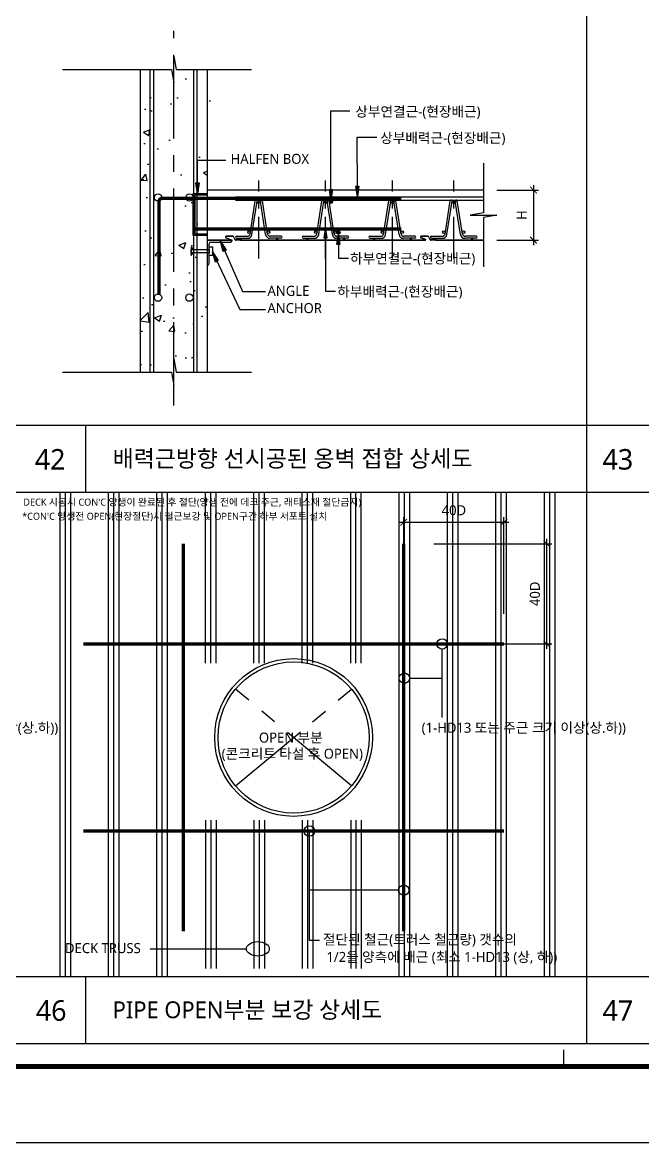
# Model space of a CAD drawing. Extents: x 10983 to 44623, y -18406 to 11294.
# Drawn here: x 38446 to 40303, y -6526 to -3173 of the extents above; entities that cross this region are included whole.
import ezdxf

# ---------------------------------------------------------------- set-up
doc = ezdxf.new("R2010")
doc.units = 0
doc.header["$LTSCALE"] = 100
doc.header["$MEASUREMENT"] = 0
doc.header["$PDMODE"] = 3
doc.header["$PDSIZE"] = 10
for name, pattern in [('CEN', [62, 60, -1, 0, -1]), ('CENTERX2', [4, 2.5, -0.5, 0.5, -0.5]), ('HID', [2.5, 1.5, -1]), ('HIDDEN', [0.375, 0.25, -0.125])]:
    doc.linetypes.add(name, pattern=pattern)
doc.layers.get('0').update_dxf_attribs({"linetype": 'CONTINUOUS'})
doc.layers.get('Defpoints').update_dxf_attribs({"color": 165, "linetype": 'CONTINUOUS'})
for name, color, linetype in [('-상부연결근', 4, 'CONTINUOUS'), ('-하부배력근', 3, 'CONTINUOUS'), ('-하부연결근', 4, 'CONTINUOUS'), ('DECK-CEN', 1, 'CEN'), ('DECK-CON', 2, 'CONTINUOUS'), ('DECK-DIM', 255, 'CONTINUOUS'), ('DECK-ETC STEEL', 6, 'CONTINUOUS'), ('DECK-HATCH', 251, 'CONTINUOUS'), ('DECK-JOINT BAR', 4, 'HIDDEN'), ('DECK-LATTICE', 7, 'CONTINUOUS'), ('DECK-MAIN BAR', 2, 'CONTINUOUS'), ('DECK-PG', 4, 'CONTINUOUS'), ('DECK-RC', 251, 'CONTINUOUS'), ('DECK-RC(ETC)', 252, 'CONTINUOUS'), ('DECK-TABLE', 7, 'CONTINUOUS'), ('DECK-TEXT', 7, 'CONTINUOUS'), ('DECK-TITLE TEXT', 3, 'CONTINUOUS'), ('DECK-TRANS', 3, 'CONTINUOUS'), ('form', 7, 'CONTINUOUS')]:
    doc.layers.add(name, color=color, linetype=linetype)
doc.styles.add('SY Panel', font='malgun.ttf')
doc.styles.add('VICON TEXT', font='malgun.ttf')
doc.dimstyles.new('STDECK-DIM', dxfattribs={"dimtxt": 35, "dimasz": 20, "dimexe": 15, "dimexo": 40, "dimgap": 10, "dimtad": 1, "dimdec": 0, "dimtxsty": 'SY Panel', "dimblk": 'ARCHTICK', "dimcen": 2.5, "dimdle": 15, "dimclrd": 7, "dimclre": 7, "dimclrt": 6, "dimadec": 0, "dimazin": 0, "dimtfac": 1, "dimtdec": 0, "dimtmove": 0, "dimatfit": 3, "dimldrblk": 'ARCHTICK', "dimfxl": 1, "dimarcsym": 0})

# ---------------------------------------------------------------- blocks, each defined once
blk = doc.blocks.new('_ArchTick')
at = {"color": 0, "linetype": 'ByBlock', "const_width": 0.15}
blk.add_lwpolyline([(-0.5, -0.5), (0.5, 0.5)], dxfattribs=at)
blk = doc.blocks.new('*D179')
at = {"layer": 'DECK-DIM', "color": 7, "lineweight": -2}
for p, q in [((39866.2, -3674.7), (39991.2, -3674.7)), ((39976.2, -3659.7), (39976.2, -3839.7)), ((39866.2, -3824.7), (39991.2, -3824.7))]:
    blk.add_line(p, q, dxfattribs=at)
at = {"layer": 'Defpoints', "color": 0, "ltscale": 0.5}
for p in [(39826.2, -3674.7), (39826.2, -3824.7), (39976.2, -3824.7)]:
    blk.add_point(p, dxfattribs=at)
at = {"layer": 'DECK-DIM', "color": 7, "lineweight": -2, "ltscale": 0.5, "xscale": 20, "yscale": 20, "zscale": 20}
for p, rotation in [((39976.2, -3674.7), 90), ((39976.2, -3824.7), 270)]:
    blk.add_blockref('_ArchTick', p, dxfattribs=dict(at, rotation=rotation))
at = {"layer": 'DECK-DIM', "color": 6, "ltscale": 0.5, "insert": (39941.2, -3749.7), "char_height": 30, "attachment_point": 5, "rotation": 90, "style": 'SY Panel'}
blk.add_mtext('H', dxfattribs=at)
blk = doc.blocks.new('*D190')
at = {"layer": 'DECK-DIM', "color": 7, "lineweight": -2}
for p, q in [((39587.8, -4943.6), (39587.8, -4654)), ((39887.8, -4943.6), (39887.8, -4654)), ((39572.8, -4669), (39902.8, -4669))]:
    blk.add_line(p, q, dxfattribs=at)
at = {"layer": 'Defpoints', "color": 0, "ltscale": 0.5}
for p in [(39887.8, -4669), (39587.8, -4983.6), (39887.8, -4983.6)]:
    blk.add_point(p, dxfattribs=at)
at = {"layer": 'DECK-DIM', "color": 7, "lineweight": -2, "ltscale": 0.5, "xscale": 20, "yscale": 20, "zscale": 20, "rotation": 180}
blk.add_blockref('_ArchTick', (39587.8, -4669), dxfattribs=at)
at = {"layer": 'DECK-DIM', "color": 7, "lineweight": -2, "ltscale": 0.5, "xscale": 20, "yscale": 20, "zscale": 20}
blk.add_blockref('_ArchTick', (39887.8, -4669), dxfattribs=at)
at = {"layer": 'DECK-DIM', "color": 6, "ltscale": 0.5, "insert": (39737.8, -4633.5), "char_height": 30, "attachment_point": 5, "style": 'SY Panel'}
blk.add_mtext('40D', dxfattribs=at)
blk = doc.blocks.new('*D191')
at = {"layer": 'DECK-DIM', "color": 7, "lineweight": -2}
for p, q in [((40016.1, -5048.6), (40016.1, -4718.6)), ((39677.8, -4733.6), (40031.1, -4733.6)), ((39677.8, -5033.6), (40031.1, -5033.6))]:
    blk.add_line(p, q, dxfattribs=at)
at = {"layer": 'Defpoints', "color": 0, "ltscale": 0.5}
for p in [(39637.8, -4733.6), (40016.1, -4733.6), (39637.8, -5033.6)]:
    blk.add_point(p, dxfattribs=at)
at = {"layer": 'DECK-DIM', "color": 7, "lineweight": -2, "ltscale": 0.5, "xscale": 20, "yscale": 20, "zscale": 20}
for p, rotation in [((40016.1, -4733.6), 90), ((40016.1, -5033.6), 270)]:
    blk.add_blockref('_ArchTick', p, dxfattribs=dict(at, rotation=rotation))
at = {"layer": 'DECK-DIM', "color": 6, "ltscale": 0.5, "insert": (39980.6, -4883.6), "char_height": 30, "attachment_point": 5, "rotation": 90, "style": 'SY Panel'}
blk.add_mtext('40D', dxfattribs=at)

msp = doc.modelspace()

# ---------------------------------------------------------------- hatches: boundary and pattern name
at = {"layer": '-상부연결근', "linetype": 'ByBlock'}
h = msp.add_hatch(color=0, dxfattribs=at)
h.paths.add_polyline_path([(39365, -3673.3), (39369.7, -3673.3), (39369.7, -3704.7)])
h.paths.add_polyline_path([(39369.7, -3673.3), (39374.4, -3673.3), (39369.7, -3704.7)])
at = {"layer": '-상부연결근'}
h = msp.add_hatch(color=256, dxfattribs=at)
h.dxf.hatch_style = 1
h.paths.add_polyline_path([(39374.7, -3709.7, 1), (39364.7, -3709.7, 1)])
at = {"layer": '-하부배력근', "linetype": 'ByBlock'}
h = msp.add_hatch(color=0, dxfattribs=at)
h.paths.add_polyline_path([(39348.9, -3818.1), (39353.6, -3818.1), (39353.6, -3786.7)])
h.paths.add_polyline_path([(39353.6, -3818.1), (39358.3, -3818.1), (39353.6, -3786.7)])
at = {"layer": '-하부연결근'}
h = msp.add_hatch(color=256, dxfattribs=at)
h.dxf.hatch_style = 1
h.paths.add_polyline_path([(39396.9, -3801.7, 1), (39386.9, -3801.7, 1)])
at = {"layer": '-하부연결근', "linetype": 'ByBlock'}
h = msp.add_hatch(color=0, dxfattribs=at)
h.paths.add_polyline_path([(39391.9, -3806.7), (39391.9, -3838.1), (39396.6, -3838.1)])
h.paths.add_polyline_path([(39391.9, -3806.7), (39387.1, -3838.1), (39391.9, -3838.1)])
at = {"linetype": 'ByBlock'}
h = msp.add_hatch(color=256, dxfattribs=at)
h.paths.add_polyline_path([(38965.6, -3653.4), (38970.4, -3653.4), (38970.4, -3684.8)])
h.paths.add_polyline_path([(38970.4, -3653.4), (38975.1, -3653.4), (38970.4, -3684.8)])
h = msp.add_hatch(color=256, dxfattribs=at)
h.paths.add_polyline_path([(39444.2, -3663.3), (39449, -3663.3), (39449, -3694.7)])
h.paths.add_polyline_path([(39449, -3663.3), (39453.7, -3663.3), (39449, -3694.7)])
h = msp.add_hatch(color=256, dxfattribs=at)
h.paths.add_polyline_path([(39056, -3854.9), (39051.6, -3856.8), (39039.1, -3827.9)])
h.paths.add_polyline_path([(39051.6, -3856.8), (39047.3, -3858.6), (39039.1, -3827.9)])
h = msp.add_hatch(color=256, dxfattribs=at)
h.paths.add_polyline_path([(39032.5, -3886.2), (39028.2, -3888.2), (39014.7, -3859.9)])
h.paths.add_polyline_path([(39028.2, -3888.2), (39024, -3890.3), (39014.7, -3859.9)])
at = {"layer": 'DECK-HATCH'}
h = msp.add_hatch(dxfattribs=at)
h.set_pattern_fill('AR-CONC', color=256, scale=30, style=0)
h.set_pattern_definition([(50, (14541.13, -6406.89), (215.178, -18.8256), [22.5, -247.5]), (355, (14541.13, -6406.89), (-41.6254, 225.6576), [18, -198]), (100.4514, (14559.06, -6408.45), (173.5527, 206.832), [19.122, -210.3426]), (46.1842, (14541.13, -6346.89), (320.1724, -49.6558), [33.75, -371.25]), (96.6356, (14567.8, -6351.02), (280.3986, 292.2356), [28.683, -315.514]), (351.1842, (14541.13, -6346.9), (280.3986, 292.2356), [27, -297]), (21, (14571.13, -6361.89), (179.0721, -120.7857), [22.5, -247.5]), (326, (14571.13, -6361.89), (72.9946, 217.545), [18, -198]), (71.4514, (14586.05, -6371.95), (252.0667, 96.7593), [19.122, -210.3426]), (37.5, (14541.13, -6406.886), (3.64796, 99.86816), [0, -195.6, 0, -201, 0, -198.75]), (7.5, (14541.13, -6406.89), (78.92086, 118.3235), [0, -114.6, 0, -191.1, 0, -75.75]), (327.5, (14474.23, -6406.886), (160.14673, -6.76646), [0, -75, 0, -234, 0, -310.5]), (317.5, (14444.23, -6406.89), (174.95585, 30.0315), [0, -97.5, 0, -155.4, 0, -220.5])])
h.paths.add_polyline_path([(39098.9, -3314), (38798.9, -3314), (38798.9, -3824.1)])
h.paths.add_polyline_path([(38998.9, -3314), (38798.9, -3824.1), (38798.9, -4220), (38998.9, -4220)])
at = {"layer": 'DECK-MAIN BAR'}
h = msp.add_hatch(color=256, dxfattribs=at)
h.dxf.hatch_style = 1
h.paths.add_polyline_path([(39186.8, -3800.7, 1), (39178.8, -3800.7, 1)])
h.paths.add_polyline_path([(39120.4, -3800.7, 1), (39128.4, -3800.7, 1)])
h.paths.add_polyline_path([(39148.6, -3709.7, 1), (39158.6, -3709.7, 1)])
h = msp.add_hatch(color=256, dxfattribs=at)
h.dxf.hatch_style = 1
h.paths.add_polyline_path([(39386.8, -3800.7, 1), (39378.8, -3800.7, 1)])
h.paths.add_polyline_path([(39320.4, -3800.7, 1), (39328.4, -3800.7, 1)])
h.paths.add_polyline_path([(39348.6, -3709.7, 1), (39358.6, -3709.7, 1)])
h = msp.add_hatch(color=256, dxfattribs=at)
h.dxf.hatch_style = 1
h.paths.add_polyline_path([(39586.8, -3800.7, 1), (39578.8, -3800.7, 1)])
h.paths.add_polyline_path([(39520.4, -3800.7, 1), (39528.4, -3800.7, 1)])
h.paths.add_polyline_path([(39548.6, -3709.7, 1), (39558.6, -3709.7, 1)])
h = msp.add_hatch(color=256, dxfattribs=at)
h.dxf.hatch_style = 1
h.paths.add_polyline_path([(39770.7, -3800.7, 1), (39762.7, -3800.7, 1)])
h.paths.add_polyline_path([(39704.2, -3800.7, 1), (39712.2, -3800.7, 1)])
h.paths.add_polyline_path([(39732.4, -3709.7, 1), (39742.4, -3709.7, 1)])

# ---------------------------------------------------------------- linework, layer by layer
at = {"layer": '-상부연결근', "color": 0, "linetype": 'ByBlock'}
for points in [[(39369.7, -3704.7), (39369.7, -3437.2), (39426.5, -3437.2)], [(39365, -3673.3), (39374.4, -3673.3), (39369.7, -3704.7), (39365, -3673.3)]]:
    msp.add_lwpolyline(points, dxfattribs=at)
at = {"layer": '-상부연결근'}
msp.add_circle((39369.7, -3709.7), 5, dxfattribs=at)
at = {"layer": '-하부배력근', "color": 0, "linetype": 'ByBlock'}
for p, q in [((39353.6, -3786.7), (39353.6, -3978)), ((39353.6, -3978), (39383.6, -3978))]:
    msp.add_line(p, q, dxfattribs=at)
at = {"layer": '-하부배력근', "ltscale": 0.5, "const_width": 10}
msp.add_lwpolyline([(38959.3, -3791.7), (39580.3, -3791.7)], dxfattribs=at)
at = {"layer": '-하부배력근', "color": 0, "linetype": 'ByBlock'}
msp.add_lwpolyline([(39348.9, -3818.1), (39358.3, -3818.1), (39353.6, -3786.7), (39348.9, -3818.1)], dxfattribs=at)
at = {"layer": '-하부연결근', "color": 0, "linetype": 'ByBlock'}
for p, q in [((39391.9, -3806.7), (39391.9, -3878.7)), ((39391.9, -3878.7), (39421.9, -3878.7))]:
    msp.add_line(p, q, dxfattribs=at)
msp.add_lwpolyline([(39396.6, -3838.1), (39387.1, -3838.1), (39391.9, -3806.7), (39396.6, -3838.1)], dxfattribs=at)
at = {"layer": '-하부연결근'}
msp.add_circle((39391.9, -3801.7), 5, dxfattribs=at)
for p, q in [((39039.1, -3827.9), (39104.8, -3978.6)), ((39014.7, -3859.9), (39096.9, -4032.2)), ((39104.8, -3978.6), (39173.4, -3978.6)), ((39096.9, -4032.2), (39173.4, -4032.2)), ((39702.6, -5253.7), (39702.6, -5049.1))]:
    msp.add_line(p, q)
at = {"linetype": 'ByBlock'}
for p, q in [((39305, -5593.6), (39305, -5919.8)), ((39305, -5919.8), (39335, -5919.8)), ((38828.6, -5945.8), (39116.6, -5945.8))]:
    msp.add_line(p, q, dxfattribs=at)
for points in [[(39448.9, -3674.7), (39448.6, -3516.4), (39506.7, -3516.4)], [(38970.4, -3685.2), (38970.4, -3585.2), (39055.1, -3585.2)]]:
    msp.add_lwpolyline(points)
for points in [[(38965.6, -3653.4), (38975.1, -3653.4), (38970.4, -3684.8), (38965.6, -3653.4)], [(39444.2, -3663.3), (39453.7, -3663.3), (39449, -3694.7), (39444.2, -3663.3)], [(39056, -3854.9), (39047.3, -3858.6), (39039.1, -3827.9), (39056, -3854.9)], [(39032.5, -3886.2), (39024, -3890.3), (39014.7, -3859.9), (39032.5, -3886.2)], [(39572.3, -5770.6), (39305, -5770.6)]]:
    msp.add_lwpolyline(points, dxfattribs=at)
at = {"ltscale": 0.5}
msp.add_lwpolyline([(39605.3, -5135.9), (39702.6, -5135.9)], dxfattribs=at)
at = {"linetype": 'ByBlock'}
for centre in [(39702.6, -5033.6), (39589.8, -5135.9), (39305, -5593.6), (39587.8, -5770.6)]:
    msp.add_circle(centre, 15.6, dxfattribs=at)
msp.add_ellipse((39150.9, -5946.2), major_axis=(-34.3, 0), ratio=0.633507, dxfattribs=at)
at = {"layer": 'DECK-CEN', "linetype": 'CENTERX2'}
msp.add_line((38898.9, -4320), (38898.9, -3198), dxfattribs=at)
at = {"layer": 'DECK-CEN', "linetype": 'CENTERX2', "ltscale": 0.5}
for p, q in [((39153.6, -3879.6), (39153.6, -3646.1)), ((39353.6, -3879.6), (39353.6, -3646.1)), ((39553.6, -3879.6), (39553.6, -3646.1)), ((39737.4, -3879.6), (39737.4, -3646.1))]:
    msp.add_line(p, q, dxfattribs=at)
at = {"layer": 'DECK-CEN', "color": 8, "linetype": 'CENTERX2'}
for p, q in [((39084.1, -5458.4), (39431.6, -5168.8)), ((39431.6, -5458.4), (39084.1, -5168.8))]:
    msp.add_line(p, q, dxfattribs=at)
at = {"layer": 'DECK-CON'}
for p, q in [((38798.9, -3314), (38798.9, -4220)), ((38998.9, -3314), (38998.9, -4220)), ((39826.2, -3674.7), (38998.9, -3674.7))]:
    msp.add_line(p, q, dxfattribs=at)
for points in [[(38565.5, -3314), (38891.8, -3314), (38898.9, -3354), (38898.9, -3274), (38905.9, -3314), (39132.3, -3314)], [(39826.2, -3594.7), (39826.2, -3742.7), (39786.2, -3749.7), (39866.2, -3749.7), (39826.2, -3756.8), (39826.2, -3904.7)], [(38565.5, -4220), (38891.8, -4220), (38898.9, -4260), (38898.9, -4180), (38905.9, -4220), (39132.3, -4220)]]:
    msp.add_lwpolyline(points, dxfattribs=at)
at = {"layer": 'DECK-ETC STEEL'}
for p, q in [((38951.2, -3844.8), (38957.3, -3852.5)), ((38951.2, -3844.8), (38951.2, -3870.6)), ((38951.2, -3846.4), (38956, -3852.5)), ((38951.2, -3848), (38954.8, -3852.5)), ((38951.2, -3849.6), (38953.5, -3852.5)), ((38998.9, -3824.7), (38998.9, -3899.7)), ((39073.9, -3824.7), (38998.9, -3824.7)), ((38998.9, -3824.7), (39073.6, -3824.7)), ((39004.9, -3894.7), (39004.9, -3835.7)), ((39009.9, -3830.7), (39068.9, -3830.7)), ((39073.9, -3825.7), (39073.9, -3824.7)), ((38951.2, -3864.3), (38952.2, -3863)), ((38951.2, -3865.8), (38953.5, -3863)), ((38951.2, -3867.4), (38954.8, -3863)), ((38951.2, -3869), (38956, -3863)), ((38951.2, -3870.6), (38957.3, -3863)), ((38998.9, -3899.7), (38999.9, -3899.7))]:
    msp.add_line(p, q, dxfattribs=at)
at = {"layer": 'DECK-ETC STEEL', "linetype": 'HID'}
msp.add_lwpolyline([(38951.2, -3852.5), (39004.9, -3852.5), (39004.9, -3862.7), (38951.2, -3862.7)], close=True, dxfattribs=at)
at = {"layer": 'DECK-ETC STEEL'}
msp.add_lwpolyline([(39004.9, -3844.8), (39015.1, -3844.8), (39015.1, -3870.6), (39004.9, -3870.6)], close=True, dxfattribs=at)
for centre, start, end in [((39009.9, -3835.7), 90, 180), ((39068.9, -3825.7), 270, 0), ((38999.9, -3894.7), 270, 0)]:
    msp.add_arc(centre, 5, start, end, dxfattribs=at)
at = {"layer": 'DECK-JOINT BAR', "const_width": 10}
for points in [[(38927.8, -5893.6), (38927.8, -4733.6)], [(39587.8, -5893.6), (39587.8, -4733.6)], [(38627.8, -5033.6), (39887.8, -5033.6)], [(38627.8, -5593.6), (39887.8, -5593.6)]]:
    msp.add_lwpolyline(points, dxfattribs=at)
at = {"layer": 'DECK-LATTICE', "ltscale": 0.5}
for p, q in [((39084.2, -3694.7), (39826.2, -3694.7)), ((39084.2, -3704.7), (39826.2, -3704.7)), ((39127.4, -3806.4), (39142.9, -3707.2)), ((39133.2, -3808.2), (39148.8, -3707.8)), ((39173.9, -3808.2), (39158.4, -3707.8)), ((39179.7, -3806.4), (39164.3, -3707.2)), ((39327.4, -3806.4), (39342.9, -3707.2)), ((39333.2, -3808.2), (39348.8, -3707.8)), ((39373.9, -3808.2), (39358.4, -3707.8)), ((39379.7, -3806.4), (39364.3, -3707.2)), ((39527.4, -3806.4), (39542.9, -3707.2)), ((39533.2, -3808.2), (39548.8, -3707.8)), ((39573.9, -3808.2), (39558.4, -3707.8)), ((39579.7, -3806.4), (39564.3, -3707.2)), ((39711.3, -3806.4), (39726.7, -3707.2)), ((39717.1, -3808.2), (39732.7, -3707.8)), ((39757.8, -3808.2), (39742.2, -3707.8)), ((39763.6, -3806.4), (39748.2, -3707.2)), ((39086.6, -3813.2), (39119.5, -3813.2)), ((39086.6, -3819.2), (39120.4, -3819.2)), ((39220.6, -3819.2), (39186.8, -3819.2)), ((39220.6, -3813.2), (39187.6, -3813.2)), ((39286.6, -3813.2), (39319.5, -3813.2)), ((39286.6, -3819.2), (39320.4, -3819.2)), ((39420.6, -3819.2), (39386.8, -3819.2)), ((39420.6, -3813.2), (39387.6, -3813.2)), ((39486.6, -3813.2), (39519.5, -3813.2)), ((39486.6, -3819.2), (39520.4, -3819.2)), ((39620.6, -3819.2), (39586.8, -3819.2)), ((39620.6, -3813.2), (39587.6, -3813.2)), ((39670.4, -3813.2), (39703.4, -3813.2)), ((39670.4, -3819.2), (39704.2, -3819.2)), ((39804.4, -3819.2), (39770.6, -3819.2)), ((39804.4, -3813.2), (39771.5, -3813.2))]:
    msp.add_line(p, q, dxfattribs=at)
at = {"layer": 'DECK-LATTICE', "color": 251, "linetype": 'HID', "ltscale": 10}
for p, q in [((38558.6, -6030.1), (38558.6, -4580.1)), ((38590.5, -6030.1), (38590.5, -4580.1)), ((38703.6, -6030.1), (38703.6, -4580.1)), ((38735.5, -6030.1), (38735.5, -4580.1)), ((38848.7, -6030.1), (38848.7, -4580.1)), ((38880.5, -6030.1), (38880.5, -4580.1)), ((38993.7, -5090.9), (38993.7, -4580.1)), ((39025.6, -5090.9), (39025.6, -4580.1)), ((39138.7, -5090.9), (39138.7, -4580.1)), ((39170.6, -5090.9), (39170.6, -4580.1)), ((39283.7, -5090.9), (39283.7, -4580.1)), ((39315.6, -5090.9), (39315.6, -4580.1)), ((39428.8, -5090.9), (39428.8, -4580.1)), ((39460.7, -5090.9), (39460.7, -4580.1)), ((39573.8, -6030.1), (39573.8, -4580.1)), ((39605.7, -6030.1), (39605.7, -4580.1)), ((39718.8, -6030.1), (39718.8, -4580.1)), ((39750.7, -6030.1), (39750.7, -4580.1)), ((39863.9, -6030.1), (39863.9, -4580.1)), ((39895.8, -6030.1), (39895.8, -4580.1)), ((40008.9, -6030.1), (40008.9, -4580.1)), ((40040.8, -6030.1), (40040.8, -4580.1)), ((38993.7, -5561.2), (38993.7, -6005.1)), ((39025.6, -5561.2), (39025.6, -6005.1)), ((39138.7, -5561.2), (39138.7, -6005.1)), ((39170.6, -5561.2), (39170.6, -6005.1)), ((39283.7, -5561.2), (39283.7, -6005.1)), ((39315.6, -5561.2), (39315.6, -6005.1)), ((39428.8, -5561.2), (39428.8, -6005.1)), ((39460.7, -5561.2), (39460.7, -6005.1))]:
    msp.add_line(p, q, dxfattribs=at)
at = {"layer": 'DECK-LATTICE', "color": 251}
for p, q in [((38574.5, -6030.1), (38574.5, -4580.1)), ((38719.6, -6030.1), (38719.6, -4580.1)), ((38864.6, -6030.1), (38864.6, -4580.1)), ((39009.6, -5090.9), (39009.6, -4580.1)), ((39154.7, -5090.9), (39154.7, -4580.1)), ((39299.7, -5090.9), (39299.7, -4580.1)), ((39444.7, -5090.9), (39444.7, -4580.1)), ((39589.8, -6030.1), (39589.8, -4580.1)), ((39734.8, -6030.1), (39734.8, -4580.1)), ((39879.8, -6030.1), (39879.8, -4580.1)), ((40024.9, -6030.1), (40024.9, -4580.1)), ((39009.6, -5561.2), (39009.6, -6005.1)), ((39154.7, -5561.2), (39154.7, -6005.1)), ((39299.7, -5561.2), (39299.7, -6005.1)), ((39444.7, -5561.2), (39444.7, -6005.1))]:
    msp.add_line(p, q, dxfattribs=at)
at = {"layer": 'DECK-LATTICE', "ltscale": 0.5}
for centre, radius, start, end in [((39145.8, -3707.7), 3.01, 349.5852, 169.9415), ((39161.4, -3707.7), 3.01, 10.0585, 190.4148), ((39345.8, -3707.7), 3.01, 349.5852, 169.9415), ((39361.4, -3707.7), 3.01, 10.0585, 190.4148), ((39545.8, -3707.7), 3.01, 349.5852, 169.9415), ((39561.4, -3707.7), 3.01, 10.0585, 190.4148), ((39729.7, -3707.7), 3.01, 349.5852, 169.9415), ((39745.2, -3707.7), 3.01, 10.0585, 190.4148), ((39086.6, -3816.2), 3, 90, 270), ((39119.5, -3805.2), 8, 270, 351.1777), ((39120.4, -3806.2), 13, 270, 351.1777), ((39186.8, -3806.2), 13, 188.8223, 270), ((39187.6, -3805.2), 8, 188.8223, 270), ((39220.6, -3816.2), 3, 270, 90), ((39286.6, -3816.2), 3, 90, 270), ((39319.5, -3805.2), 8, 270, 351.1777), ((39320.4, -3806.2), 13, 270, 351.1777), ((39386.8, -3806.2), 13, 188.8223, 270), ((39387.6, -3805.2), 8, 188.8223, 270), ((39420.6, -3816.2), 3, 270, 90), ((39486.6, -3816.2), 3, 90, 270), ((39519.5, -3805.2), 8, 270, 351.1777), ((39520.4, -3806.2), 13, 270, 351.1777), ((39586.8, -3806.2), 13, 188.8223, 270), ((39587.6, -3805.2), 8, 188.8223, 270), ((39620.6, -3816.2), 3, 270, 90), ((39670.4, -3816.2), 3, 90, 270), ((39703.4, -3805.2), 8, 270, 351.1777), ((39704.2, -3806.2), 13, 270, 351.1777), ((39770.6, -3806.2), 13, 188.8223, 270), ((39771.5, -3805.2), 8, 188.8223, 270), ((39804.4, -3816.2), 3, 270, 90)]:
    msp.add_arc(centre, radius, start, end, dxfattribs=at)
at = {"layer": 'DECK-MAIN BAR', "ltscale": 0.5}
for centre, radius in [((39153.6, -3709.7), 5), ((39353.6, -3709.7), 5), ((39553.6, -3709.7), 5), ((39737.4, -3709.7), 5), ((39124.4, -3800.7), 4), ((39182.8, -3800.7), 4), ((39324.4, -3800.7), 4), ((39382.8, -3800.7), 4), ((39524.4, -3800.7), 4), ((39582.8, -3800.7), 4), ((39708.2, -3800.7), 4), ((39766.7, -3800.7), 4)]:
    msp.add_circle(centre, radius, dxfattribs=at)
at = {"layer": 'DECK-PG'}
for p, q in [((39055.2, -3818), (39068.5, -3822.8)), ((39055.3, -3817.5), (39068.7, -3822.4)), ((39055.5, -3817.6), (39068.7, -3822.4)), ((39076.7, -3813.2), (39056, -3813.2)), ((39076.7, -3813.7), (39056, -3813.7)), ((39068.7, -3822.4), (39068.5, -3822.8)), ((39082.8, -3823.9), (39077.5, -3814.2)), ((39083.2, -3823.7), (39077.9, -3814)), ((39098.1, -3824), (39098.1, -3820.2)), ((39098.6, -3820.2), (39098.6, -3824.2)), ((39099.1, -3820.2), (39099.1, -3824)), ((39099.1, -3822.7), (39099.1, -3820.7)), ((39099.6, -3822.7), (39099.6, -3820.2)), ((39100.1, -3820.2), (39100.1, -3822.7)), ((39208.1, -3824), (39208.1, -3820.2)), ((39208.6, -3820.2), (39208.6, -3824.2)), ((39209.1, -3820.2), (39209.1, -3824)), ((39209.1, -3822.7), (39209.1, -3820.7)), ((39209.6, -3822.7), (39209.6, -3820.2)), ((39210.1, -3820.2), (39210.1, -3822.7)), ((39298.1, -3824), (39298.1, -3820.2)), ((39298.6, -3820.2), (39298.6, -3824.2)), ((39299.1, -3820.2), (39299.1, -3824)), ((39299.1, -3822.7), (39299.1, -3820.7)), ((39299.6, -3822.7), (39299.6, -3820.2)), ((39300.1, -3820.2), (39300.1, -3822.7)), ((39408.1, -3824), (39408.1, -3820.2)), ((39408.6, -3820.2), (39408.6, -3824.2)), ((39409.1, -3820.2), (39409.1, -3824)), ((39409.1, -3822.7), (39409.1, -3820.7)), ((39409.6, -3822.7), (39409.6, -3820.2)), ((39410.1, -3820.2), (39410.1, -3822.7)), ((39498.1, -3824), (39498.1, -3820.2)), ((39498.6, -3820.2), (39498.6, -3824.2)), ((39499.1, -3820.2), (39499.1, -3824)), ((39499.1, -3822.7), (39499.1, -3820.7)), ((39499.6, -3822.7), (39499.6, -3820.2)), ((39500.1, -3820.2), (39500.1, -3822.7)), ((39608.1, -3824), (39608.1, -3820.2)), ((39608.6, -3820.2), (39608.6, -3824.2)), ((39609.1, -3820.2), (39609.1, -3824)), ((39609.1, -3822.7), (39609.1, -3820.7)), ((39609.6, -3822.7), (39609.6, -3820.2)), ((39610.1, -3820.2), (39610.1, -3822.7)), ((39639, -3818), (39652.4, -3822.8)), ((39639.2, -3817.5), (39652.5, -3822.4)), ((39639.3, -3817.6), (39652.5, -3822.4)), ((39639.3, -3817.6), (39652.5, -3822.4)), ((39639.5, -3817.1), (39652.7, -3821.9)), ((39660.5, -3813.2), (39639.9, -3813.2)), ((39645.4, -3813.7), (39639.9, -3813.7)), ((39660.5, -3813.7), (39639.9, -3813.7)), ((39645.4, -3814.2), (39639.9, -3814.2)), ((39645.4, -3813.7), (39645.4, -3814.2)), ((39652.5, -3822.4), (39652.4, -3822.8)), ((39666.6, -3823.9), (39661.4, -3814.2)), ((39667.1, -3823.7), (39661.8, -3814)), ((39681.9, -3824), (39681.9, -3820.2)), ((39682.4, -3820.2), (39682.4, -3824.2)), ((39682.9, -3820.2), (39682.9, -3824)), ((39682.9, -3822.7), (39682.9, -3820.7)), ((39683.4, -3822.7), (39683.4, -3820.2)), ((39683.9, -3820.2), (39683.9, -3822.7)), ((39791.9, -3824), (39791.9, -3820.2)), ((39792.4, -3820.2), (39792.4, -3824.2)), ((39792.9, -3820.2), (39792.9, -3824)), ((39792.9, -3822.7), (39792.9, -3820.7)), ((39793.4, -3822.7), (39793.4, -3820.2)), ((39793.9, -3820.2), (39793.9, -3822.7)), ((39097.8, -3824.2), (39084.2, -3824.2)), ((39098.1, -3824.7), (39084.2, -3824.7)), ((39681.7, -3824.2), (39668, -3824.2)), ((39681.9, -3824.7), (39668, -3824.7))]:
    msp.add_line(p, q, dxfattribs=at)
at = {"layer": 'DECK-PG', "ltscale": 0.5}
for p, q in [((39099.1, -3824.7), (39208.1, -3824.7)), ((39099.3, -3824.2), (39207.8, -3824.2)), ((39209.1, -3824.7), (39298.1, -3824.7)), ((39209.3, -3824.2), (39297.8, -3824.2)), ((39299.1, -3824.7), (39408.1, -3824.7)), ((39299.3, -3824.2), (39407.8, -3824.2)), ((39409.1, -3824.7), (39498.1, -3824.7)), ((39409.3, -3824.2), (39497.8, -3824.2)), ((39499.1, -3824.7), (39608.1, -3824.7)), ((39499.3, -3824.2), (39607.8, -3824.2)), ((39609.1, -3824.7), (39652.2, -3824.7)), ((39609.3, -3824.2), (39652.1, -3824.2)), ((39682.9, -3824.7), (39791.9, -3824.7)), ((39683.2, -3824.2), (39791.7, -3824.2)), ((39792.9, -3824.7), (39826.2, -3824.7)), ((39793.2, -3824.2), (39826.2, -3824.2))]:
    msp.add_line(p, q, dxfattribs=at)
at = {"layer": 'DECK-PG'}
for centre, radius, start, end in [((39056, -3815.7), 2.46, 90, 250), ((39056, -3815.7), 1.96, 90, 250), ((39076.7, -3814.7), 1.46, 28.6105, 90), ((39076.7, -3814.7), 0.955, 28.6105, 90), ((39099.1, -3820.2), 1, 0, 180), ((39099.1, -3820.2), 1, 0, 180), ((39099.1, -3820.2), 0.5, 0, 180), ((39099.6, -3822.7), 0.5, 180, 0), ((39209.1, -3820.2), 1, 0, 180), ((39209.1, -3820.2), 1, 0, 180), ((39209.1, -3820.2), 0.5, 0, 180), ((39209.6, -3822.7), 0.5, 180, 0), ((39299.1, -3820.2), 1, 0, 180), ((39299.1, -3820.2), 1, 0, 180), ((39299.1, -3820.2), 0.5, 0, 180), ((39299.6, -3822.7), 0.5, 180, 0), ((39409.1, -3820.2), 1, 0, 180), ((39409.1, -3820.2), 1, 0, 180), ((39409.1, -3820.2), 0.5, 0, 180), ((39409.6, -3822.7), 0.5, 180, 0), ((39499.1, -3820.2), 1, 0, 180), ((39499.1, -3820.2), 1, 0, 180), ((39499.1, -3820.2), 0.5, 0, 180), ((39499.6, -3822.7), 0.5, 180, 0), ((39609.1, -3820.2), 1, 0, 180), ((39609.1, -3820.2), 1, 0, 180), ((39609.1, -3820.2), 0.5, 0, 180), ((39609.6, -3822.7), 0.5, 180, 0), ((39639.9, -3815.7), 2.46, 90, 250), ((39639.9, -3815.7), 1.96, 90.0866, 254.422), ((39639.9, -3815.7), 1.96, 90, 250), ((39640, -3815.7), 1.48, 94.0164, 252.0246), ((39652.1, -3823.2), 0.973, 271.7333, 63.8919), ((39652.1, -3823.2), 1.47, 272.5472, 65.9974), ((39660.5, -3814.7), 1.46, 28.6105, 90), ((39660.5, -3814.7), 0.955, 28.6105, 90), ((39682.9, -3820.2), 1, 0, 180), ((39682.9, -3820.2), 1, 0, 180), ((39682.9, -3820.2), 0.5, 0, 180), ((39683.4, -3822.7), 0.5, 180, 0), ((39792.9, -3820.2), 1, 0, 180), ((39792.9, -3820.2), 1, 0, 180), ((39792.9, -3820.2), 0.5, 0, 180), ((39793.4, -3822.7), 0.5, 180, 0), ((39084.2, -3823.2), 1.55, 208.6105, 270), ((39084.2, -3823.2), 1.05, 208.6105, 270), ((39097.8, -3824), 0.25, 270, 0), ((39098.1, -3824.2), 0.5, 270, 0), ((39099.1, -3824.2), 0.5, 180, 270), ((39099.3, -3824), 0.25, 180, 270), ((39207.8, -3824), 0.25, 270, 0), ((39208.1, -3824.2), 0.5, 270, 0), ((39209.1, -3824.2), 0.5, 180, 270), ((39209.3, -3824), 0.25, 180, 270), ((39297.8, -3824), 0.25, 270, 0), ((39298.1, -3824.2), 0.5, 270, 0), ((39299.1, -3824.2), 0.5, 180, 270), ((39299.3, -3824), 0.25, 180, 270), ((39407.8, -3824), 0.25, 270, 0), ((39408.1, -3824.2), 0.5, 270, 0), ((39409.1, -3824.2), 0.5, 180, 270), ((39409.3, -3824), 0.25, 180, 270), ((39497.8, -3824), 0.25, 270, 0), ((39498.1, -3824.2), 0.5, 270, 0), ((39499.1, -3824.2), 0.5, 180, 270), ((39499.3, -3824), 0.25, 180, 270), ((39607.8, -3824), 0.25, 270, 0), ((39608.1, -3824.2), 0.5, 270, 0), ((39609.1, -3824.2), 0.5, 180, 270), ((39609.3, -3824), 0.25, 180, 270), ((39668, -3823.2), 1.55, 208.6105, 270), ((39668, -3823.2), 1.05, 208.6105, 270), ((39681.7, -3824), 0.25, 270, 0), ((39681.9, -3824.2), 0.5, 270, 0), ((39682.9, -3824.2), 0.5, 180, 270), ((39683.2, -3824), 0.25, 180, 270), ((39791.7, -3824), 0.25, 270, 0), ((39791.9, -3824.2), 0.5, 270, 0), ((39792.9, -3824.2), 0.5, 180, 270), ((39793.2, -3824), 0.25, 180, 270)]:
    msp.add_arc(centre, radius, start, end, dxfattribs=at)
at = {"layer": 'DECK-RC'}
for p, q in [((38828.9, -4220), (38828.9, -3314)), ((38838.9, -4220), (38838.9, -3314)), ((38958.9, -4220), (38958.9, -3314)), ((38968.9, -4220), (38968.9, -3314))]:
    msp.add_line(p, q, dxfattribs=at)
for centre in [(38851.9, -3697), (38945.9, -3697), (38851.9, -3996.9), (38945.9, -3996.9)]:
    msp.add_circle(centre, 11, dxfattribs=at)
at = {"layer": 'DECK-RC(ETC)', "color": 0, "linetype": 'HID'}
msp.add_lwpolyline([(38998.9, -3684.8), (38998.9, -3689.8), (38962.2, -3689.8), (38962.2, -3806.1), (38998.9, -3806.1), (38998.9, -3811.1), (38957.2, -3811.1), (38957.2, -3684.8), (38998.9, -3684.8)], dxfattribs=at)
at = {"layer": 'DECK-TABLE', "ltscale": 0.5}
for p, q in [((40135.1, -1280.1), (40135.1, -6230.1)), ((43535.1, -4380.1), (36735.1, -4380.1)), ((38635.1, -4380.1), (38635.1, -4580.1)), ((43535.1, -4580.1), (36735.1, -4580.1)), ((43535.1, -6030.1), (36735.1, -6030.1)), ((38635.1, -6030.1), (38635.1, -6230.1)), ((38635.1, -6030.1), (38635.1, -6230.1))]:
    msp.add_line(p, q, dxfattribs=at)
msp.add_lwpolyline([(36735.1, -1280.1), (43535.1, -1280.1), (43535.1, -6230.1), (36735.1, -6230.1)], close=True, dxfattribs=at)
at = {"layer": 'DECK-TEXT'}
for radius in [236.2, 226.2]:
    msp.add_circle((39257.8, -5313.6), radius, dxfattribs=at)
at = {"layer": 'DECK-TRANS', "ltscale": 0.5, "const_width": 10}
msp.add_lwpolyline([(39580.3, -3699.7), (38864.4, -3699.7, 0.414214), (38854.4, -3709.7), (38854.4, -3989.4)], format="xyb", dxfattribs=at)
at = {"layer": 'Defpoints'}
msp.add_lwpolyline([(36212.5, -6526.2), (44622.5, -6526.2), (44622.5, -586.2), (36212.5, -586.2)], close=True, dxfattribs=at)
at = {"layer": 'form', "color": 30}
msp.add_line((40067.4, -6298.4), (40067.4, -6248.4), dxfattribs=at)
at = {"layer": 'form', "color": 30, "const_width": 14.2}
msp.add_lwpolyline([(36503.2, -980.1), (36503.2, -6298.4), (44456.8, -6298.4), (44456.8, -980.1)], close=True, dxfattribs=at)

# ---------------------------------------------------------------- texts
at = {"layer": '-상부연결근', "color": 0, "style": 'VICON TEXT'}
msp.add_text('상부연결근-(현장배근)', height=30, dxfattribs=at).set_placement((39442.8, -3455))
at = {"layer": '-하부배력근', "color": 0, "style": 'VICON TEXT'}
msp.add_text('하부배력근-(현장배근)', height=30, dxfattribs=at).set_placement((39388.7, -3993.8))
at = {"layer": '-하부연결근', "color": 0, "style": 'VICON TEXT'}
msp.add_text('하부연결근-(현장배근)', height=30, dxfattribs=at).set_placement((39427, -3894.5))
at = {"layer": 'DECK-TEXT', "style": 'VICON TEXT'}
for s, height, p in [('상부배력근-(현장배근)', 30, (39517.3, -3533.8)), ('HALFEN BOX', 30, (39069.2, -3596.5)), ('ANGLE', 30, (39179.7, -3991.5)), ('ANCHOR', 30, (39179.5, -4043.2)), ("DECK 시공시 CON'C 양생이 완료된 후 절단(양생 전에 데크 주근, 래티스재 절단금지)", 21, (38448.6, -4619.5)), ("*CON'C 양생전 OPEN(현장절단)시 철근보강 및 OPEN구간 하부 서포트 설치", 21, (38445, -4661.8)), ('(2-HD13 또는 주근 크기 이상(상.하))', 30, (37941.4, -5299.3)), ('OPEN 부분', 30, (39154.1, -5328.8)), ('(1-HD13 또는 주근 크기 이상(상.하))', 30, (39641.4, -5299.3)), ('(콘크리트 타설 후 OPEN)', 30, (39042.5, -5377)), ('절단된 철근(트러스 철근량) 갯수의', 30, (39345.8, -5933.2)), ('DECK TRUSS', 30, (38573.5, -5959.1)), (' 1/2을 양측에 배근 (최소 1-HD13 (상, 하))', 30, (39345.8, -5985.5))]:
    msp.add_text(s, height=height, dxfattribs=at).set_placement(p)
at = {"layer": 'DECK-TITLE TEXT', "color": 3, "style": 'VICON TEXT'}
for s, height, p in [('42', 61.43, (38483.2, -4511.6)), ('배력근방향 선시공된 옹벽 접합 상세도', 50.257, (38716.1, -4503.8)), ('43', 61.43, (40183.2, -4511.6)), ('46', 61.43, (38486.3, -6161.6)), ('PIPE OPEN부분 보강 상세도', 50.257, (38716.1, -6153.8)), ('47', 61.43, (40183.2, -6161.6))]:
    msp.add_text(s, height=height, dxfattribs=at).set_placement(p)

# ---------------------------------------------------------------- dimensions: what is measured, and where the dimension line sits
at = {"layer": 'DECK-DIM'}
dim = msp.add_linear_dim(base=(39976.2, -3824.7), p1=(39826.2, -3674.7), p2=(39826.2, -3824.7), angle=90, text='H', dimstyle='STDECK-DIM', override={"dimtxt": 30, "dimgap": 20}, dxfattribs=at)
dim.commit()
dim.dimension.update_dxf_attribs({"geometry": '*D179', "text_midpoint": (39941.2, -3749.7)})
dim = msp.add_linear_dim(base=(39887.8, -4669), p1=(39587.8, -4983.6), p2=(39887.8, -4983.6), text='40D', dimstyle='STDECK-DIM', override={"dimtxt": 30, "dimgap": 20}, dxfattribs=at)
dim.commit()
dim.dimension.update_dxf_attribs({"geometry": '*D190', "text_midpoint": (39737.8, -4669), "dimtype": 160})
dim = msp.add_linear_dim(base=(40016.1, -4733.6), p1=(39637.8, -5033.6), p2=(39637.8, -4733.6), angle=90, text='40D', dimstyle='STDECK-DIM', override={"dimtxt": 30, "dimgap": 20}, dxfattribs=at)
dim.commit()
dim.dimension.update_dxf_attribs({"geometry": '*D191', "text_midpoint": (40016.1, -4883.6), "dimtype": 160})

doc.saveas('drawing.dxf')
